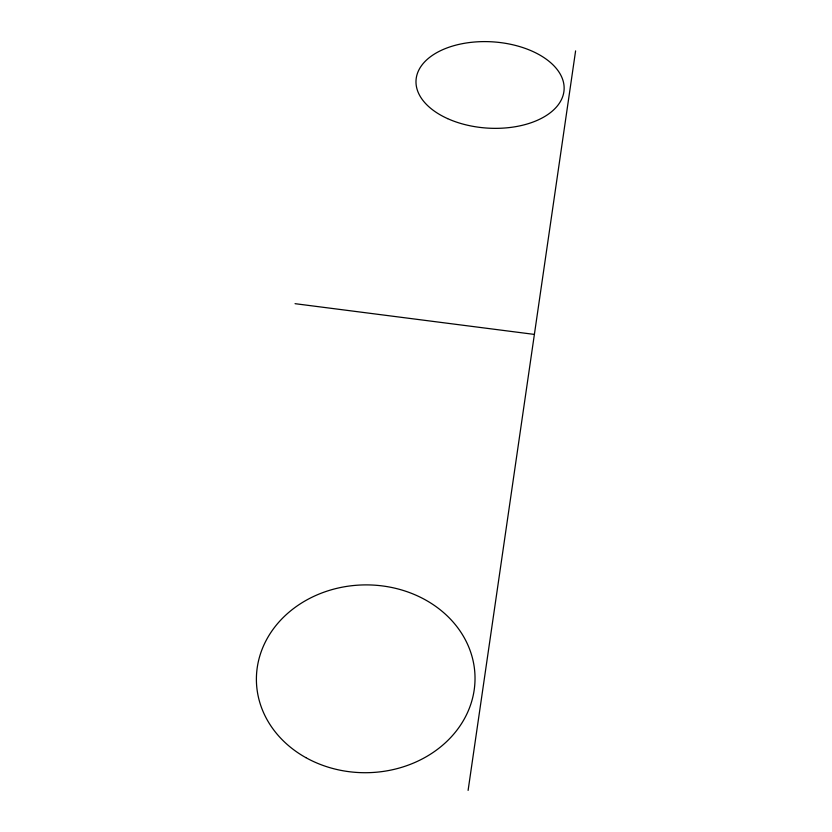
<?xml version="1.0" encoding="UTF-8"?>
<svg xmlns="http://www.w3.org/2000/svg" width="832" height="832" viewBox="0 0 832 832"><rect width="100%" height="100%" fill="white"/><g stroke="black" fill="none" stroke-linecap="round" stroke-linejoin="round"><path stroke-width="1.25" d="M468.104 790.4L575.598 50.898M295.048 303.68L534.383 334.412M305.791 757.598A109.325 93.912 -0.9 0 0 474.854 683.634A109.325 93.912 -0.9 0 0 316.493 595.15A109.325 93.912 -0.9 0 0 305.791 757.598M447.616 118.622A74.183 43.202 3.7 0 0 563.867 91.853A74.183 43.202 3.7 0 0 458.734 44.439A74.183 43.202 3.7 0 0 447.616 118.622"/></g></svg>
